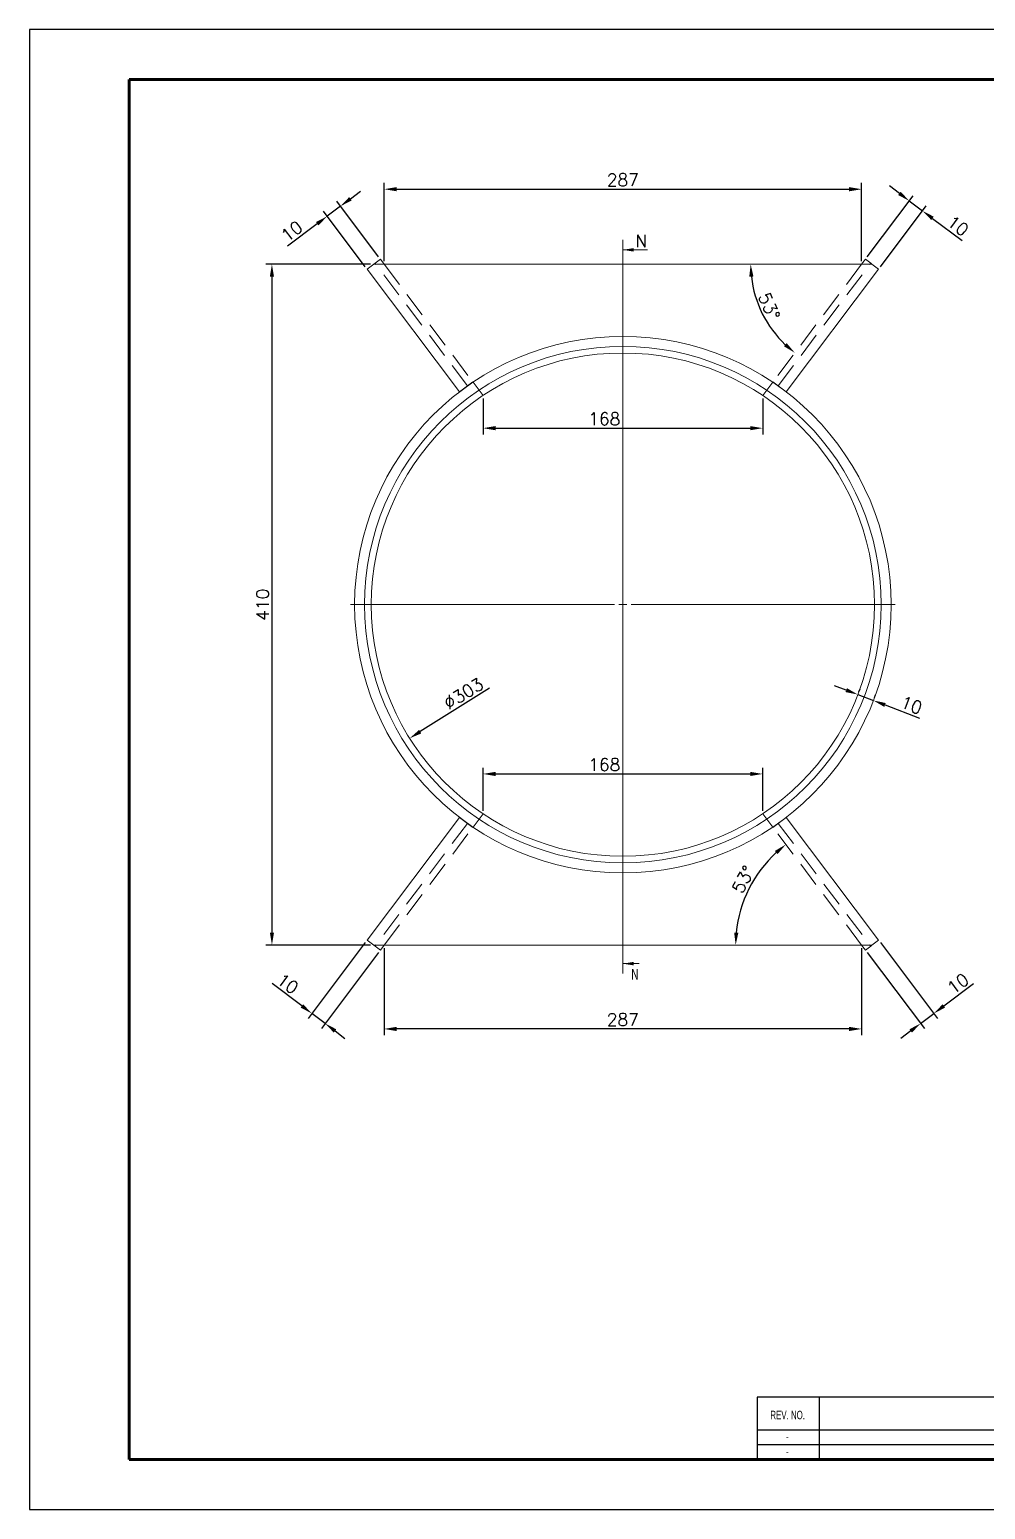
# Model space of a CAD drawing. Header units: millimetres. Extents: x -108 to 1152, y -500 to 391.
# Drawn here: x -108 to 467, y -500 to 391 of the extents above; entities that cross this region are included whole.
import ezdxf

# ---------------------------------------------------------------- set-up
doc = ezdxf.new("R2010")
doc.units = ezdxf.units.MM
doc.header["$LTSCALE"] = 12
doc.header["$MEASUREMENT"] = 0
doc.header["$PDSIZE"] = -3
for name, pattern in [('SLD-Center', [19.05, 15.24, -1.27, 1.27, -1.27]), ('SLD-Dashed', [1.905, 1.27, -0.635]), ('SLD-Solid', [0])]:
    doc.linetypes.add(name, pattern=pattern)
doc.layers.get('0').update_dxf_attribs({"color": 6})
for name, color, linetype in [('Frame-title', 6, 'Continuous'), ('mainline', 3, 'Continuous'), ('text-title', 7, 'Continuous')]:
    doc.layers.add(name, color=color, linetype=linetype)
doc.styles.add('SLDTEXTSTYLE1', font='TXT', dxfattribs={"width": 0.695402})
doc.styles.add('SLDTEXTSTYLE2', font='TXT', dxfattribs={"width": 0.7})
doc.styles.get("Standard").update_dxf_attribs({"font": 'romans.shx'})
doc.dimstyles.new('ISO-25', dxfattribs={"dimtxt": 2.5, "dimasz": 2.5, "dimexe": 1.25, "dimexo": 0.625, "dimtad": 1, "dimtxsty": 'Standard', "dimcen": 2.5, "dimadec": 0, "dimazin": 0, "dimtfac": 1, "dimtmove": 0, "dimatfit": 3, "dimfxl": 0, "dimarcsym": 0})

# ---------------------------------------------------------------- blocks, each defined once
blk = doc.blocks.new('*D11')
at = {"color": 0, "linetype": 'SLD-Solid', "lineweight": -2}
for p, q in [((164.52, -79.17), (164.52, -53.26)), ((332.88, -79.17), (332.88, -53.26)), ((172.02, -57.01), (325.38, -57.01))]:
    blk.add_line(p, q, dxfattribs=at)
at = {"color": 0, "linetype": 'SLD-Solid'}
for points in [[(172.02, -55.76), (172.02, -58.26), (164.52, -57.01)], [(325.38, -55.76), (325.38, -58.26), (332.88, -57.01)]]:
    blk.add_solid(points, dxfattribs=at)
at = {"layer": 'Defpoints', "color": 0, "linetype": 'SLD-Solid'}
for p in [(332.88, -57.01), (164.52, -81.04), (332.88, -81.04)]:
    blk.add_point(p, dxfattribs=at)
at = {"color": 7, "linetype": 'SLD-Solid', "lineweight": 0, "insert": (237.51, -47.64), "char_height": 7.5, "attachment_point": 2}
blk.add_mtext('168', dxfattribs=at)
blk = doc.blocks.new('*D12')
at = {"color": 0, "linetype": 'SLD-Solid', "lineweight": -2}
for p, q in [((164.52, 169.01), (164.52, 147.42)), ((332.88, 169.01), (332.88, 147.42)), ((172.02, 151.17), (325.38, 151.17))]:
    blk.add_line(p, q, dxfattribs=at)
at = {"color": 0, "linetype": 'SLD-Solid'}
for points in [[(172.02, 152.42), (172.02, 149.92), (164.52, 151.17)], [(325.38, 152.42), (325.38, 149.92), (332.88, 151.17)]]:
    blk.add_solid(points, dxfattribs=at)
at = {"layer": 'Defpoints', "color": 0, "linetype": 'SLD-Solid'}
for p in [(164.52, 170.88), (332.88, 170.88), (332.88, 151.17)]:
    blk.add_point(p, dxfattribs=at)
at = {"color": 7, "linetype": 'SLD-Solid', "lineweight": 0, "insert": (237.51, 160.55), "char_height": 7.5, "attachment_point": 2}
blk.add_mtext('168', dxfattribs=at)
blk = doc.blocks.new('*D13')
at = {"color": 0, "linetype": 'SLD-Solid', "lineweight": -2}
for p, q in [((104.96, -161.96), (104.96, -214.31)), ((392.44, -161.96), (392.44, -214.31)), ((384.94, -210.56), (112.46, -210.56))]:
    blk.add_line(p, q, dxfattribs=at)
at = {"color": 0, "linetype": 'SLD-Solid'}
for points in [[(112.46, -209.31), (112.46, -211.81), (104.96, -210.56)], [(384.94, -209.31), (384.94, -211.81), (392.44, -210.56)]]:
    blk.add_solid(points, dxfattribs=at)
at = {"layer": 'Defpoints', "color": 0, "linetype": 'SLD-Solid'}
for p in [(104.96, -160.08), (392.44, -160.08), (104.96, -210.56)]:
    blk.add_point(p, dxfattribs=at)
at = {"color": 7, "linetype": 'SLD-Solid', "lineweight": 0, "insert": (248.7, -201.18), "char_height": 7.5, "attachment_point": 2}
blk.add_mtext('287', dxfattribs=at)
blk = doc.blocks.new('*D14')
at = {"color": 0, "linetype": 'SLD-Solid', "lineweight": -2}
for p, q in [((104.96, 251.8), (104.96, 298.81)), ((112.46, 295.06), (384.94, 295.06)), ((392.44, 251.8), (392.44, 298.81))]:
    blk.add_line(p, q, dxfattribs=at)
at = {"color": 0, "linetype": 'SLD-Solid'}
for points in [[(112.46, 296.31), (112.46, 293.81), (104.96, 295.06)], [(384.94, 296.31), (384.94, 293.81), (392.44, 295.06)]]:
    blk.add_solid(points, dxfattribs=at)
at = {"layer": 'Defpoints', "color": 0, "linetype": 'SLD-Solid'}
for p in [(392.44, 295.06), (104.96, 249.92), (392.44, 249.92)]:
    blk.add_point(p, dxfattribs=at)
at = {"color": 7, "linetype": 'SLD-Solid', "lineweight": 0, "insert": (248.7, 304.43), "char_height": 7.5, "attachment_point": 2}
blk.add_mtext('287', dxfattribs=at)
blk = doc.blocks.new('*D15')
at = {"color": 0, "linetype": 'SLD-Solid', "lineweight": -2}
for p, q in [((96.82, 249.92), (33.67, 249.92)), ((37.42, 242.42), (37.42, -152.58)), ((96.82, -160.08), (33.67, -160.08))]:
    blk.add_line(p, q, dxfattribs=at)
at = {"color": 0, "linetype": 'SLD-Solid'}
for points in [[(36.17, 242.42), (38.67, 242.42), (37.42, 249.92)], [(36.17, -152.58), (38.67, -152.58), (37.42, -160.08)]]:
    blk.add_solid(points, dxfattribs=at)
at = {"layer": 'Defpoints', "color": 0, "linetype": 'SLD-Solid'}
for p in [(98.7, 249.92), (37.42, -160.08), (98.7, -160.08)]:
    blk.add_point(p, dxfattribs=at)
at = {"color": 7, "linetype": 'SLD-Solid', "lineweight": 0, "insert": (28.04, 44.92), "char_height": 7.5, "attachment_point": 2, "rotation": 90}
blk.add_mtext('410', dxfattribs=at)
blk = doc.blocks.new('*D16')
at = {"color": 0, "linetype": 'SLD-Solid', "lineweight": -2}
blk.add_line((168.47, -5.37), (126.69, -31.56), dxfattribs=at)
at = {"color": 0, "linetype": 'SLD-Solid'}
blk.add_solid([(126.03, -30.5), (127.35, -32.62), (120.33, -35.55)], dxfattribs=at)
at = {"layer": 'Defpoints', "color": 0, "linetype": 'SLD-Solid'}
for p in [(377.06, 125.39), (120.33, -35.55)]:
    blk.add_point(p, dxfattribs=at)
at = {"color": 7, "linetype": 'SLD-Solid', "lineweight": 0, "insert": (139.82, -12.27), "char_height": 7.5, "attachment_point": 1, "rotation": 32.08258}
blk.add_mtext('∅303', dxfattribs=at)
blk = doc.blocks.new('*D17')
at = {"color": 0, "linetype": 'SLD-Solid', "lineweight": -2}
for p, q in [((101.56, 254.43), (76.42, 287.79)), ((84.67, 289.31), (90.66, 293.82)), ((93.58, 248.41), (68.44, 281.77)), ((78.68, 284.79), (70.7, 278.78)), ((64.71, 274.26), (46.88, 260.83))]:
    blk.add_line(p, q, dxfattribs=at)
at = {"color": 0, "linetype": 'SLD-Solid'}
for points in [[(83.92, 290.31), (85.42, 288.31), (78.68, 284.79)], [(63.95, 275.26), (65.46, 273.26), (70.7, 278.78)]]:
    blk.add_solid(points, dxfattribs=at)
at = {"layer": 'Defpoints', "color": 0, "linetype": 'SLD-Solid'}
for p in [(70.7, 278.78), (102.69, 252.93), (94.7, 246.91)]:
    blk.add_point(p, dxfattribs=at)
at = {"color": 7, "linetype": 'SLD-Solid', "lineweight": 0, "insert": (47.16, 272.78), "char_height": 7.5, "attachment_point": 2, "rotation": 37}
blk.add_mtext('10', dxfattribs=at)
blk = doc.blocks.new('*D18')
at = {"color": 0, "linetype": 'SLD-Solid', "lineweight": -2}
for p, q in [((415.17, 292.55), (409.18, 297.07)), ((395.84, 254.43), (423.42, 291.04)), ((421.16, 288.04), (429.15, 282.02)), ((403.82, 248.41), (431.41, 285.02)), ((435.14, 277.51), (452.97, 264.08))]:
    blk.add_line(p, q, dxfattribs=at)
at = {"color": 0, "linetype": 'SLD-Solid'}
for points in [[(415.93, 293.55), (414.42, 291.56), (421.16, 288.04)], [(435.89, 278.51), (434.39, 276.51), (429.15, 282.02)]]:
    blk.add_solid(points, dxfattribs=at)
at = {"layer": 'Defpoints', "color": 0, "linetype": 'SLD-Solid'}
for p in [(429.15, 282.02), (394.71, 252.93), (402.69, 246.91)]:
    blk.add_point(p, dxfattribs=at)
at = {"color": 7, "linetype": 'SLD-Solid', "lineweight": 0, "insert": (452.69, 276.02), "char_height": 7.5, "attachment_point": 2, "rotation": 323}
blk.add_mtext('10', dxfattribs=at)
blk = doc.blocks.new('*D19')
at = {"color": 0, "linetype": 'SLD-Solid', "lineweight": -2}
blk.add_arc((392.44, 249.92), 66.79, 186.43686, 226.56314, dxfattribs=at)
at = {"color": 0, "linetype": 'SLD-Solid'}
for points in [[(324.82, 242.37), (327.32, 242.51), (325.65, 249.92)], [(347.32, 202.38), (345.71, 200.47), (352.24, 196.58)]]:
    blk.add_solid(points, dxfattribs=at)
at = {"layer": 'Defpoints', "color": 0, "linetype": 'SLD-Solid'}
for p in [(98.7, 249.92), (394.71, 252.93), (398.7, 249.92), (337.95, 211.29), (339.04, 179.06)]:
    blk.add_point(p, dxfattribs=at)
at = {"color": 7, "linetype": 'SLD-Solid', "lineweight": 0, "insert": (336.87, 233.66), "char_height": 7.5, "attachment_point": 1, "rotation": 293.75835}
blk.add_mtext('53°', dxfattribs=at)
blk = doc.blocks.new('*D20')
at = {"color": 0, "linetype": 'SLD-Solid', "lineweight": -2}
for p, q in [((93.58, -158.57), (59.18, -204.22)), ((101.56, -164.59), (67.16, -210.24)), ((55.44, -196.71), (37.62, -183.28)), ((69.42, -207.24), (61.43, -201.22)), ((75.41, -211.75), (81.4, -216.27))]:
    blk.add_line(p, q, dxfattribs=at)
at = {"color": 0, "linetype": 'SLD-Solid'}
for points in [[(56.2, -195.71), (54.69, -197.71), (61.43, -201.22)], [(76.16, -210.76), (74.66, -212.75), (69.42, -207.24)]]:
    blk.add_solid(points, dxfattribs=at)
at = {"layer": 'Defpoints', "color": 0, "linetype": 'SLD-Solid'}
for p in [(94.7, -157.07), (102.69, -163.09), (69.42, -207.24)]:
    blk.add_point(p, dxfattribs=at)
at = {"color": 7, "linetype": 'SLD-Solid', "lineweight": 0, "insert": (49.18, -180.25), "char_height": 7.5, "attachment_point": 2, "rotation": 323}
blk.add_mtext('10', dxfattribs=at)
blk = doc.blocks.new('*D21')
at = {"color": 0, "linetype": 'SLD-Solid', "lineweight": -2}
for p, q in [((403.82, -158.57), (438.22, -204.22)), ((395.84, -164.59), (430.23, -210.24)), ((441.95, -196.71), (459.78, -183.28)), ((427.98, -207.24), (435.96, -201.22)), ((421.99, -211.75), (416, -216.27))]:
    blk.add_line(p, q, dxfattribs=at)
at = {"color": 0, "linetype": 'SLD-Solid'}
for points in [[(441.2, -195.71), (442.71, -197.71), (435.96, -201.22)], [(421.24, -210.76), (422.74, -212.75), (427.98, -207.24)]]:
    blk.add_solid(points, dxfattribs=at)
at = {"layer": 'Defpoints', "color": 0, "linetype": 'SLD-Solid'}
for p in [(402.69, -157.07), (394.71, -163.09), (435.96, -201.22)]:
    blk.add_point(p, dxfattribs=at)
at = {"color": 7, "linetype": 'SLD-Solid', "lineweight": 0, "insert": (448.22, -180.25), "char_height": 7.5, "attachment_point": 2, "rotation": 37}
blk.add_mtext('10', dxfattribs=at)
blk = doc.blocks.new('*D22')
at = {"color": 0, "linetype": 'SLD-Solid', "lineweight": -2}
blk.add_arc((392.44, -160.08), 75.83, 132.66908, 174.33092, dxfattribs=at)
at = {"color": 0, "linetype": 'SLD-Solid'}
for points in [[(340.24, -103.36), (341.85, -105.28), (346.8, -99.52)], [(318.23, -152.65), (315.73, -152.53), (316.61, -160.08)]]:
    blk.add_solid(points, dxfattribs=at)
at = {"layer": 'Defpoints', "color": 0, "linetype": 'SLD-Solid'}
for p in [(339.04, -89.22), (320.19, -137.07), (98.7, -160.08), (398.7, -160.08), (394.71, -163.09)]:
    blk.add_point(p, dxfattribs=at)
at = {"color": 7, "linetype": 'SLD-Solid', "lineweight": 0, "insert": (313.93, -126.13), "char_height": 7.5, "attachment_point": 1, "rotation": 61.58243}
blk.add_mtext('53°', dxfattribs=at)
blk = doc.blocks.new('*D23')
at = {"color": 0, "linetype": 'SLD-Solid', "lineweight": -2}
for p, q in [((383.19, -6.55), (376.18, -3.87)), ((390.86, -7.48), (391.53, -5.73)), ((390.19, -9.23), (399.53, -12.8)), ((400.2, -11.05), (400.87, -9.3)), ((406.54, -15.49), (427.38, -23.46))]:
    blk.add_line(p, q, dxfattribs=at)
at = {"color": 0, "linetype": 'SLD-Solid'}
for points in [[(383.63, -5.38), (382.74, -7.72), (390.19, -9.23)], [(406.98, -14.32), (406.09, -16.65), (399.53, -12.8)]]:
    blk.add_solid(points, dxfattribs=at)
at = {"layer": 'Defpoints', "color": 0, "linetype": 'SLD-Solid'}
for p in [(390.19, -9.23), (399.53, -12.8), (399.53, -12.8)]:
    blk.add_point(p, dxfattribs=at)
at = {"color": 7, "linetype": 'SLD-Solid', "lineweight": 0, "insert": (423.81, -12.06), "char_height": 7.5, "attachment_point": 2, "rotation": 339.05733}
blk.add_mtext('10', dxfattribs=at)
blk = doc.blocks.new('SW_CENTERMARKSYMBOL_17')
at = {"color": 0, "linetype": 'SLD-Solid', "lineweight": 0}
for p, q in [((0, 1.67), (0, 54.67)), ((-1.67, 0), (-54.67, 0)), ((0, 0), (-0.83, 0)), ((0, 0), (0, 0.83)), ((0, 0), (0, -0.83)), ((0, 0), (0.83, 0)), ((1.67, 0), (54.67, 0)), ((0, -1.67), (0, -54.67))]:
    blk.add_line(p, q, dxfattribs=at)

msp = doc.modelspace()

# ---------------------------------------------------------------- linework, layer by layer
at = {"color": 7, "linetype": 'SLD-Solid', "lineweight": 0}
for p, q in [((248.699, 264.548), (248.699, -177.244)), ((263.628, 258.548), (248.699, 258.548)), ((98.698, 249.924), (398.701, 249.924)), ((258.477, -171.244), (248.699, -171.244))]:
    msp.add_line(p, q, dxfattribs=at)
at = {"color": 7, "linetype": 'SLD-Solid', "lineweight": 15}
for p, q in [((94.704, 246.915), (98.698, 249.924)), ((98.698, 249.924), (99.496, 250.526)), ((99.496, 250.526), (102.691, 252.933)), ((99.95, 249.924), (99.496, 250.526)), ((102.691, 252.933), (104.958, 249.924)), ((394.708, 252.933), (392.44, 249.924)), ((397.902, 250.526), (394.708, 252.933)), ((397.449, 249.924), (397.902, 250.526)), ((398.701, 249.924), (397.902, 250.526)), ((398.701, 249.924), (402.694, 246.915)), ((150.372, 173.041), (94.704, 246.915)), ((402.694, 246.915), (347.026, 173.041)), ((150.372, -83.198), (94.704, -157.071)), ((402.694, -157.071), (347.026, -83.198)), ((94.704, -157.071), (98.698, -160.081)), ((98.698, -160.081), (398.701, -160.081)), ((98.698, -160.081), (99.496, -160.682)), ((99.95, -160.081), (99.496, -160.682)), ((102.691, -163.09), (104.958, -160.081)), ((394.708, -163.09), (392.44, -160.081)), ((397.449, -160.081), (397.902, -160.682)), ((398.701, -160.081), (397.902, -160.682)), ((398.701, -160.081), (402.694, -157.071)), ((99.496, -160.682), (102.691, -163.09)), ((397.902, -160.682), (394.708, -163.09))]:
    msp.add_line(p, q, dxfattribs=at)
at = {"color": 7, "linetype": 'SLD-Dashed', "lineweight": 0}
for p, q in [((155.16, 176.657), (99.95, 249.924)), ((104.958, 249.924), (158.355, 179.064)), ((392.44, 249.924), (339.044, 179.064)), ((342.238, 176.657), (397.449, 249.924)), ((158.355, 179.064), (155.16, 176.657)), ((158.492, 178.882), (162.108, 174.084)), ((335.29, 174.084), (338.907, 178.882)), ((339.044, 179.064), (342.238, 176.657)), ((155.16, 176.657), (150.368, 173.046)), ((162.108, 174.084), (164.519, 170.884)), ((332.879, 170.884), (335.29, 174.084)), ((342.238, 176.657), (347.03, 173.046)), ((155.16, -86.814), (99.95, -160.081)), ((155.16, -86.814), (150.368, -83.203)), ((158.355, -89.221), (155.16, -86.814)), ((162.108, -84.24), (158.492, -89.039)), ((164.519, -81.041), (162.108, -84.24)), ((335.29, -84.24), (332.879, -81.041)), ((338.907, -89.039), (335.29, -84.24)), ((339.044, -89.221), (342.238, -86.814)), ((342.238, -86.814), (347.03, -83.203)), ((342.238, -86.814), (397.449, -160.081)), ((104.958, -160.081), (158.355, -89.221)), ((392.44, -160.081), (339.044, -89.221))]:
    msp.add_line(p, q, dxfattribs=at)
at = {"color": 7, "linetype": 'SLD-Center', "lineweight": 0}
for p, q in [((104.958, 249.924), (102.691, 252.933)), ((394.708, 252.933), (392.44, 249.924)), ((164.519, 170.884), (162.108, 174.084)), ((332.879, 170.884), (335.29, 174.084)), ((164.519, -81.041), (162.108, -84.24)), ((332.879, -81.041), (335.29, -84.24)), ((104.958, -160.081), (102.691, -163.09)), ((394.708, -163.09), (392.44, -160.081))]:
    msp.add_line(p, q, dxfattribs=at)
at = {"color": 7, "linetype": 'SLD-Solid', "lineweight": 15}
for radius in [161.502, 155.502, 151.502]:
    msp.add_circle((248.699, 44.922), radius, dxfattribs=at)
at = {"color": 7, "linetype": 'SLD-Solid', "lineweight": 0}
for points in [[(248.699, 258.548), (255.132, 257.519), (255.132, 259.577)], [(248.699, -171.244), (255.132, -172.273), (255.132, -170.214)]]:
    msp.add_solid(points, dxfattribs=at)
at = {"layer": 'Frame-title', "color": 179}
for p, q in [((1151.524, 391.163), (-108.49, 391.163)), ((-108.49, 391.163), (-108.49, -499.847)), ((-108.49, -499.847), (1151.524, -499.847))]:
    msp.add_line(p, q, dxfattribs=at)
at = {"layer": 'Frame-title', "lineweight": 60}
for p, q in [((1091.523, 361.162), (-48.49, 361.162)), ((-48.49, 361.162), (-48.49, -469.847)), ((-48.49, -469.847), (1091.523, -469.847))]:
    msp.add_line(p, q, dxfattribs=at)
at = {"layer": 'Frame-title', "color": 4}
for p, q in [((701.519, -432.208), (329.515, -432.208)), ((329.515, -432.208), (329.515, -469.847)), ((367.015, -469.847), (367.015, -432.208)), ((329.515, -451.847), (701.519, -451.847)), ((329.515, -460.847), (701.519, -460.847)), ((329.515, -469.847), (701.519, -469.847)), ((329.515, -469.847), (701.519, -469.847))]:
    msp.add_line(p, q, dxfattribs=at)

# ---------------------------------------------------------------- block references
at = {"color": 7, "linetype": 'Continuous', "lineweight": 0, "xscale": 3.000033264086955, "yscale": 3.000033264086955, "zscale": 3.000033264086955}
msp.add_blockref('SW_CENTERMARKSYMBOL_17', (248.699, 44.922), dxfattribs=at)

# ---------------------------------------------------------------- texts
at = {"color": 7, "linetype": 'Continuous', "insert": (253.747, -174.394), "char_height": 6.433, "attachment_point": 1, "style": 'SLDTEXTSTYLE2'}
msp.add_mtext('N', dxfattribs=at)
at = {"layer": 'mainline', "color": 7, "insert": (259.748, 263.906), "char_height": 7.5, "attachment_point": 5}
msp.add_mtext('N', dxfattribs=at)
at = {"layer": 'text-title', "attachment_point": 2, "style": 'SLDTEXTSTYLE1'}
for s, insert, char_height in [('REV. NO.', (347.934, -440.441), 5.1001), ('-', (347.684, -454.096), 4.2), ('-', (347.684, -463.096), 4.2)]:
    msp.add_mtext(s, dxfattribs=dict(at, insert=insert, char_height=char_height))

# ---------------------------------------------------------------- dimensions: what is measured, and where the dimension line sits
at = {"color": 7, "linetype": 'SLD-Solid', "lineweight": 0}
for base, p1, p2, override, picture, middle in [((392.44, 295.058), (104.958, 249.924), (392.44, 249.924), {"dimscale": 3, "dimdec": 0, "dimdsep": 46, "dimclrt": 7}, '*D14', (248.699, 295.058)), ((332.879, 151.173), (164.519, 170.884), (332.879, 170.884), {"dimscale": 3, "dimdec": 0, "dimdsep": 46, "dimclrt": 7}, '*D12', (237.511, 151.173)), ((332.879, -57.013), (164.519, -81.041), (332.879, -81.041), {"dimscale": 3, "dimdec": 0, "dimdsep": 46, "dimclrt": 7}, '*D11', (237.511, -57.013)), ((104.958, -210.558), (392.44, -160.081), (104.958, -160.081), {"dimscale": 3, "dimdec": 0, "dimdsep": 46, "dimclrt": 7, "dimadec": 2}, '*D13', (248.699, -210.558))]:
    dim = msp.add_linear_dim(base=base, p1=p1, p2=p2, dimstyle='ISO-25', override=override, dxfattribs=at)
    dim.commit()
    dim.dimension.update_dxf_attribs({"geometry": picture, "text_midpoint": middle, "dimtype": 160})
for base, p1, p2, angle, override, picture, middle in [((429.149, 282.022), (394.708, 252.933), (402.694, 246.915), 323, {"dimscale": 3, "dimdec": 0, "dimdsep": 46, "dimclrt": 7}, '*D18', (447.047, 268.535)), ((70.695, 278.776), (102.691, 252.933), (94.704, 246.915), 37, {"dimscale": 3, "dimdec": 0, "dimdsep": 46, "dimclrt": 7}, '*D17', (52.797, 265.289)), ((37.418, -160.081), (98.698, 249.924), (98.698, -160.081), 90, {"dimscale": 3, "dimdec": 0, "dimdsep": 46, "dimclrt": 7}, '*D15', (37.418, 44.922)), ((399.532, -12.804), (390.193, -9.23), (399.532, -12.804), 339.05733, {"dimscale": 3, "dimdec": 0, "dimdsep": 46, "dimclrt": 7}, '*D23', (420.462, -20.815)), ((69.421, -207.24), (94.704, -157.071), (102.691, -163.09), 323, {"dimscale": 3, "dimdsep": 46, "dimclrt": 7, "dimadec": 2}, '*D20', (43.536, -187.735)), ((435.964, -201.222), (394.708, -163.09), (402.694, -157.071), 37, {"dimscale": 3, "dimdsep": 46, "dimclrt": 7, "dimadec": 2}, '*D21', (453.862, -187.735))]:
    dim = msp.add_linear_dim(base=base, p1=p1, p2=p2, angle=angle, dimstyle='ISO-25', override=override, dxfattribs=at)
    dim.commit()
    dim.dimension.update_dxf_attribs({"geometry": picture, "text_midpoint": middle, "dimtype": 160})
for base, line1, line2, override, picture, middle in [((337.949, 211.295), ((394.708, 252.933), (339.044, 179.064)), ((398.701, 249.924), (98.698, 249.924)), {"dimscale": 3, "dimdec": 0, "dimdsep": 46, "dimclrt": 7}, '*D19', (331.307, 223.014)), ((320.185, -137.067), ((398.701, -160.081), (98.698, -160.081)), ((394.708, -163.09), (339.044, -89.221)), {"dimscale": 3, "dimdec": 0, "dimdsep": 46, "dimclrt": 7, "dimadec": 0}, '*D22', (325.746, -123.993))]:
    dim = msp.add_angular_dim_2l(base=base, line1=line1, line2=line2, dimstyle='ISO-25', override=override, dxfattribs=at)
    dim.commit()
    dim.dimension.update_dxf_attribs({"geometry": picture, "text_midpoint": middle, "dimtype": 162})
dim = msp.add_diameter_dim_2p(p1=(377.064, 125.39), p2=(120.334, -35.547), dimstyle='ISO-25', override={"dimscale": 3, "dimdec": 0, "dimdsep": 46, "dimclrt": 7}, dxfattribs=at)
dim.commit()
dim.dimension.update_dxf_attribs({"geometry": '*D16', "text_midpoint": (155.84, -13.289), "dimtype": 163})

doc.saveas('drawing.dxf')
